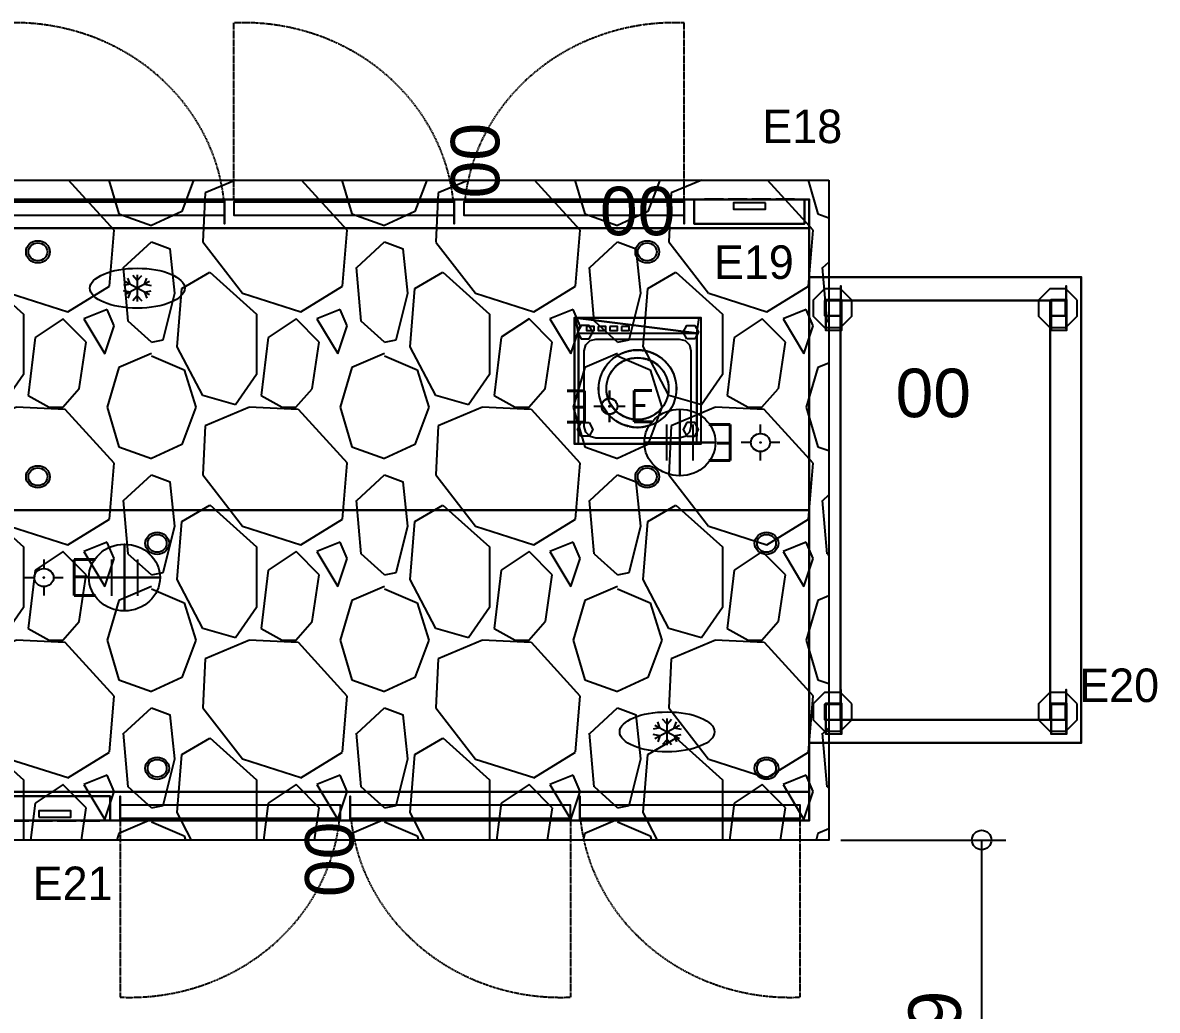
# Model space of a CAD drawing. Header units: millimetres. Extents: x 38967 to 51721, y 49836 to 53207.
# Drawn here: x 49139.1 to 49431.3, y 51895.8 to 52150.2 of the extents above; entities that cross this region are included whole.
import ezdxf
from ezdxf.enums import TextEntityAlignment as Align

# ---------------------------------------------------------------- set-up
doc = ezdxf.new("R2010")
doc.units = ezdxf.units.MM
doc.header["$LTSCALE"] = 5
doc.linetypes.add('CONTINUA', pattern=[0])
doc.linetypes.add('NASCOSTA', pattern=[0.375, 0.25, -0.125])
doc.layers.get('DEFPOINTS').update_dxf_attribs({"linetype": 'CONTINUA'})
for name, color, linetype in [('200-EquipBlack-3d', 250, 'Continuous'), ('200-EquipBorder-2d', 9, 'Continuous'), ('200-EquipID-2d', 7, 'Continuous'), ('200-EquipInternal-2d', 252, 'Continuous'), ('200-EquipRemBorder-3d', 7, 'Continuous'), ('200-EquipSteel-3d', 9, 'Continuous'), ('250-Connections-2d', 6, 'Continuous'), ('250-ele-2d', 20, 'Continuous'), ('HG-016 Su Tes Yazı 001', 5, 'Continuous')]:
    doc.layers.add(name, color=color, linetype=linetype)
doc.layers.add('200-InsPoint-3D', color=3, linetype='Continuous', plot=False)
doc.styles.add('Arial', font='arial.ttf')
doc.styles.add('ROMANS', font='micross.ttf')
doc.styles.add('SIMPLEX', font='simplex')
doc.styles.add('TAKSİM', font='GOTHIC.TTF', dxfattribs={"height": 20})
doc.dimstyles.new('Halil', dxfattribs={"dimscale": 5, "dimtxt": 2.7, "dimasz": 1, "dimexe": 1.25, "dimexo": 0.625, "dimgap": 1, "dimtad": 1, "dimdec": 0, "dimdsep": 46, "dimtxsty": 'ROMANS', "dimblk": 'ORIGIN', "dimcen": 2.5, "dimclrd": 256, "dimclre": 256, "dimclrt": 256, "dimadec": 0, "dimazin": 0, "dimtfac": 1, "dimtdec": 0, "dimtmove": 0, "dimatfit": 3, "dimldrblk": 'ORIGIN', "dimfxl": 5, "dimtolj": 1, "dimtzin": 0, "dimarcsym": 0})

# ---------------------------------------------------------------- blocks, each defined once
blk = doc.blocks.new('ICE')
at = {"layer": '200-EquipInternal-2d'}
for p, q in [((0, 17.5), (-9.6, 28.4)), ((0, -30), (0, 30)), ((0, 17.5), (9.6, 28.4)), ((-15.2, 8.8), (-29.4, 5.9)), ((-26, -15), (26, 15)), ((-26, 15), (26, -15)), ((-15.2, 8.8), (-19.8, 22.5)), ((15.2, 8.8), (19.8, 22.5)), ((15.2, 8.8), (29.4, 5.9)), ((-15.2, -8.8), (-29.4, -5.9)), ((-15.2, -8.8), (-19.8, -22.5)), ((0, -17.5), (-9.6, -28.4)), ((0, -17.5), (9.6, -28.4)), ((15.2, -8.8), (29.4, -5.9)), ((15.2, -8.8), (19.8, -22.5))]:
    blk.add_line(p, q, dxfattribs=at)
blk.add_ellipse((0, 0), major_axis=(-100, 0), ratio=0.45, dxfattribs=at)
blk = doc.blocks.new('connection')
for p, q in [((-1.106, 1.636), (-1.106, -1.636)), ((1.106, 1.636), (1.106, -1.636)), ((-1.106, 0), (1.106, 0))]:
    blk.add_line(p, q)
at = {"extrusion": (-1, 0, 0)}
for p, q in [((0, 1.106, 1.636), (0, 1.106, -1.636)), ((0, 1.106), (0, -1.106)), ((0, -1.106, 1.636), (0, -1.106, -1.636))]:
    blk.add_line(p, q, dxfattribs=at)
at = {"extrusion": (0, -1, 0)}
for p, q in [((-1.106, 0, 1.636), (-1.106, 0, -1.636)), ((-1.106, 0), (1.106, 0)), ((1.106, 0, 1.636), (1.106, 0, -1.636))]:
    blk.add_line(p, q, dxfattribs=at)
blk.add_circle((0, 0), 3)
at = {"extrusion": (-1, 0, 0)}
blk.add_circle((0, 0), 3, dxfattribs=at)
at = {"extrusion": (0, -1, 0)}
blk.add_circle((0, 0), 3, dxfattribs=at)
blk = doc.blocks.new('ECON')
at = {"layer": '250-ele-2d'}
for p, q in [((0, 40.6), (0, 20.3)), ((-40.6, 0), (-20.3, 0)), ((20.3, 0), (40.6, 0)), ((0, -20.3), (0, -40.6))]:
    blk.add_line(p, q, dxfattribs=at)
for radius in [20.3, 1]:
    blk.add_circle((0, 0), radius, dxfattribs=at)
blk.add_point((0, 0), dxfattribs=at)
at = {"layer": '250-ele-2d', "style": 'SIMPLEX', "flags": 8}
blk.add_attdef('E', (50, -40.6), '', height=81, dxfattribs=at)
blk = doc.blocks.new('HB3P')
at = {"layer": '200-EquipBlack-3d'}
blk.add_3dface([(92.6, -692.1, 789.3), (160.1, -692.1, 789.3), (160.1, -678, 803.4), (92.6, -678, 803.4)], dxfattribs=at)
at = {"layer": '200-EquipBorder-2d'}
blk.add_lwpolyline([(0, -700), (1718, -700), (1718, 0), (0, 0)], close=True, dxfattribs=at)
at = {"layer": '200-EquipInternal-2d', "linetype": 'NASCOSTA'}
for p, q in [((264, -700), (264, -1098)), ((1214, -700), (1214, -1098)), ((1698, -700), (1698, -1098))]:
    blk.add_line(p, q, dxfattribs=at)
for centre, start, end in [((283.9, -653.2), 267.4435, 353.9694), ((1194.1, -653.2), 186.0306, 272.5565), ((1678.1, -653.2), 186.0306, 272.5565)]:
    blk.add_arc(centre, 445.2, start, end, dxfattribs=at)
at = {"layer": '200-EquipRemBorder-3d', "extrusion": (1, 0, 0)}
for elevation in [264, 749, 1234]:
    blk.add_lwpolyline([(-700, 780), (-700, 230), (-645, 230), (-645, 835), (-665, 835), (-665, 780)], close=True, dxfattribs=dict(at, elevation=elevation))
at = {"layer": '200-EquipSteel-3d', "extrusion": (0, -1, 0), "elevation": 700.5}
for points in [[(30.9, 547.8), (70.9, 547.8), (70.9, 557.8), (30.9, 557.8)], [(30.9, 572.8), (70.9, 572.8), (70.9, 582.8), (30.9, 582.8)], [(30.9, 597.8), (70.9, 597.8), (70.9, 607.8), (30.9, 607.8)], [(30.9, 622.8), (70.9, 622.8), (70.9, 632.8), (30.9, 632.8)], [(30.9, 647.8), (70.9, 647.8), (70.9, 657.8), (30.9, 657.8)], [(30.9, 672.8), (70.9, 672.8), (70.9, 682.8), (30.9, 682.8)], [(30.9, 697.8), (70.9, 697.8), (70.9, 707.8), (30.9, 707.8)], [(30.9, 722.8), (70.9, 722.8), (70.9, 732.8), (30.9, 732.8)], [(30.9, 747.8), (70.9, 747.8), (70.9, 757.8), (30.9, 757.8)], [(30.9, 247.7), (70.9, 247.7), (70.9, 257.7), (30.9, 257.7)], [(30.9, 322.7), (70.9, 322.7), (70.9, 332.7), (30.9, 332.7)], [(30.9, 272.7), (70.9, 272.7), (70.9, 282.7), (30.9, 282.7)], [(30.9, 297.7), (70.9, 297.7), (70.9, 307.7), (30.9, 307.7)], [(30.9, 347.7), (70.9, 347.7), (70.9, 357.7), (30.9, 357.7)], [(30.9, 372.7), (70.9, 372.7), (70.9, 382.7), (30.9, 382.7)], [(30.9, 447.7), (70.9, 447.7), (70.9, 457.7), (30.9, 457.7)], [(30.9, 422.7), (70.9, 422.7), (70.9, 432.7), (30.9, 432.7)], [(30.9, 397.7), (70.9, 397.7), (70.9, 407.7), (30.9, 407.7)], [(80.9, 547.8), (120.9, 547.8), (120.9, 557.8), (80.9, 557.8)], [(80.9, 572.8), (120.9, 572.8), (120.9, 582.8), (80.9, 582.8)], [(80.9, 597.8), (120.9, 597.8), (120.9, 607.8), (80.9, 607.8)], [(80.9, 622.8), (120.9, 622.8), (120.9, 632.8), (80.9, 632.8)], [(80.9, 647.8), (120.9, 647.8), (120.9, 657.8), (80.9, 657.8)], [(80.9, 672.8), (120.9, 672.8), (120.9, 682.8), (80.9, 682.8)], [(80.9, 697.8), (120.9, 697.8), (120.9, 707.8), (80.9, 707.8)], [(80.9, 722.8), (120.9, 722.8), (120.9, 732.8), (80.9, 732.8)], [(80.9, 747.8), (120.9, 747.8), (120.9, 757.8), (80.9, 757.8)], [(80.9, 247.7), (120.9, 247.7), (120.9, 257.7), (80.9, 257.7)], [(80.9, 322.7), (120.9, 322.7), (120.9, 332.7), (80.9, 332.7)], [(80.9, 272.7), (120.9, 272.7), (120.9, 282.7), (80.9, 282.7)], [(80.9, 297.7), (120.9, 297.7), (120.9, 307.7), (80.9, 307.7)], [(80.9, 347.7), (120.9, 347.7), (120.9, 357.7), (80.9, 357.7)], [(80.9, 372.7), (120.9, 372.7), (120.9, 382.7), (80.9, 382.7)], [(80.9, 447.7), (120.9, 447.7), (120.9, 457.7), (80.9, 457.7)], [(80.9, 422.7), (120.9, 422.7), (120.9, 432.7), (80.9, 432.7)], [(80.9, 397.7), (120.9, 397.7), (120.9, 407.7), (80.9, 407.7)], [(130.9, 547.8), (170.9, 547.8), (170.9, 557.8), (130.9, 557.8)], [(130.9, 572.8), (170.9, 572.8), (170.9, 582.8), (130.9, 582.8)], [(130.9, 597.8), (170.9, 597.8), (170.9, 607.8), (130.9, 607.8)], [(130.9, 622.8), (170.9, 622.8), (170.9, 632.8), (130.9, 632.8)], [(130.9, 647.8), (170.9, 647.8), (170.9, 657.8), (130.9, 657.8)], [(130.9, 672.8), (170.9, 672.8), (170.9, 682.8), (130.9, 682.8)], [(130.9, 697.8), (170.9, 697.8), (170.9, 707.8), (130.9, 707.8)], [(130.9, 722.8), (170.9, 722.8), (170.9, 732.8), (130.9, 732.8)], [(130.9, 747.8), (170.9, 747.8), (170.9, 757.8), (130.9, 757.8)], [(130.9, 247.7), (170.9, 247.7), (170.9, 257.7), (130.9, 257.7)], [(130.9, 272.7), (170.9, 272.7), (170.9, 282.7), (130.9, 282.7)], [(130.9, 297.7), (170.9, 297.7), (170.9, 307.7), (130.9, 307.7)], [(130.9, 322.7), (170.9, 322.7), (170.9, 332.7), (130.9, 332.7)], [(130.9, 347.7), (170.9, 347.7), (170.9, 357.7), (130.9, 357.7)], [(130.9, 372.7), (170.9, 372.7), (170.9, 382.7), (130.9, 382.7)], [(130.9, 447.7), (170.9, 447.7), (170.9, 457.7), (130.9, 457.7)], [(130.9, 397.7), (170.9, 397.7), (170.9, 407.7), (130.9, 407.7)], [(130.9, 422.7), (170.9, 422.7), (170.9, 432.7), (130.9, 432.7)], [(180.9, 547.8), (220.9, 547.8), (220.9, 557.8), (180.9, 557.8)], [(180.9, 572.8), (220.9, 572.8), (220.9, 582.8), (180.9, 582.8)], [(180.9, 597.8), (220.9, 597.8), (220.9, 607.8), (180.9, 607.8)], [(180.9, 622.8), (220.9, 622.8), (220.9, 632.8), (180.9, 632.8)], [(180.9, 647.8), (220.9, 647.8), (220.9, 657.8), (180.9, 657.8)], [(180.9, 672.8), (220.9, 672.8), (220.9, 682.8), (180.9, 682.8)], [(180.9, 697.8), (220.9, 697.8), (220.9, 707.8), (180.9, 707.8)], [(180.9, 722.8), (220.9, 722.8), (220.9, 732.8), (180.9, 732.8)], [(180.9, 747.8), (220.9, 747.8), (220.9, 757.8), (180.9, 757.8)], [(180.9, 247.7), (220.9, 247.7), (220.9, 257.7), (180.9, 257.7)], [(180.9, 322.7), (220.9, 322.7), (220.9, 332.7), (180.9, 332.7)], [(180.9, 272.7), (220.9, 272.7), (220.9, 282.7), (180.9, 282.7)], [(180.9, 297.7), (220.9, 297.7), (220.9, 307.7), (180.9, 307.7)], [(180.9, 347.7), (220.9, 347.7), (220.9, 357.7), (180.9, 357.7)], [(180.9, 372.7), (220.9, 372.7), (220.9, 382.7), (180.9, 382.7)], [(180.9, 447.7), (220.9, 447.7), (220.9, 457.7), (180.9, 457.7)], [(180.9, 422.7), (220.9, 422.7), (220.9, 432.7), (180.9, 432.7)], [(180.9, 397.7), (220.9, 397.7), (220.9, 407.7), (180.9, 407.7)]]:
    blk.add_lwpolyline(points, close=True, dxfattribs=at)
at = {"layer": '200-EquipSteel-3d'}
for centre, radius in [((342, -75, 100), 25), ((342, -75), 20), ((1627.8, -75, 100), 25), ((1627.8, -75), 20), ((342, -582, 100), 25), ((342, -582), 20), ((1627.8, -582, 100), 25), ((1627.8, -582), 20)]:
    blk.add_circle(centre, radius, dxfattribs=at)
at = {"layer": '200-EquipSteel-3d', "invisible_edges": 15}
for points in [[(264, -645, 835), (264, -665, 835), (264, -665, 780), (264, -645, 780)], [(264, -700, 780), (264, -700, 230), (264, -645, 230), (264, -645, 780)], [(729, -645, 835), (729, -665, 835), (729, -665, 780), (729, -645, 780)], [(729, -700, 780), (729, -700, 230), (729, -645, 230), (729, -645, 780)], [(749, -645, 835), (749, -665, 835), (749, -665, 780), (749, -645, 780)], [(749, -700, 780), (749, -700, 230), (749, -645, 230), (749, -645, 780)], [(1214, -645, 835), (1214, -665, 835), (1214, -665, 780), (1214, -645, 780)], [(1214, -700, 780), (1214, -700, 230), (1214, -645, 230), (1214, -645, 780)], [(1234, -645, 835), (1234, -665, 835), (1234, -665, 780), (1234, -645, 780)], [(1234, -700, 780), (1234, -700, 230), (1234, -645, 230), (1234, -645, 780)], [(1699, -645, 835), (1699, -665, 835), (1699, -665, 780), (1699, -645, 780)], [(1699, -700, 780), (1699, -700, 230), (1699, -645, 230), (1699, -645, 780)]]:
    blk.add_3dface(points, dxfattribs=at)
at = {"layer": '200-EquipSteel-3d'}
for points in [[(264, -695, 835), (729, -695, 835), (729, -665, 835), (264, -665, 835)], [(749, -695, 835), (1214, -695, 835), (1214, -665, 835), (749, -665, 835)], [(1234, -695, 835), (1699, -695, 835), (1699, -665, 835), (1234, -665, 835)], [(264, -695, 805), (729, -695, 805), (729, -695, 835), (264, -695, 835)], [(749, -695, 805), (1214, -695, 805), (1214, -695, 835), (749, -695, 835)], [(1234, -695, 805), (1699, -695, 805), (1699, -695, 835), (1234, -695, 835)]]:
    blk.add_3dface(points, dxfattribs=at)
at = {"layer": '200-InsPoint-3D'}
for p in [(0, 0), (1718, 0), (0, -700), (1718, -700)]:
    blk.add_point(p, dxfattribs=at)
blk.add_blockref('ICE', (1418, -500))
at = {"layer": '250-Connections-2d', "xscale": 25, "yscale": 25, "zscale": 25}
blk.add_blockref('connection', (273, -152.2), dxfattribs=at)
at = {"layer": '250-ele-2d'}
blk.add_blockref('ECON', (103, -152.2), dxfattribs=at).add_auto_attribs({'E': 'E'})
at = {"layer": '200-InsPoint-3D', "flags": 9}
blk.add_attdef('DISTANG', (0, 0), '', height=1, dxfattribs=at)
at = {"layer": '200-EquipSteel-3d'}
mesh = blk.add_polymesh((6, 3), dxfattribs=at)
for k, corner in enumerate([(1718, -635, 850), (1718, -635, 200), (1718, -635, 200), (0, -635, 850), (0, -635, 200), (0, -635, 200), (0, 0, 850), (0, 0, 200), (0, -635, 200), (1718, 0, 850), (1718, 0, 200), (1718, -635, 200), (1718, 0, 850), (1718, 0, 850), (1718, -635, 850), (0, 0, 850), (0, 0, 850), (0, -635, 850)]):
    mesh.set_mesh_vertex(divmod(k, 3), corner)
mesh = blk.add_polymesh((6, 3), dxfattribs=at)
for k, corner in enumerate([(1718, -700, 900), (1718, -700, 850), (1718, -700, 850), (0, -700, 900), (0, -700, 850), (0, -700, 850), (0, 0, 900), (0, 0, 850), (0, -700, 850), (1718, 0, 900), (1718, 0, 850), (1718, -700, 850), (1718, 0, 900), (1718, 0, 900), (1718, -700, 900), (0, 0, 900), (0, 0, 900), (0, -700, 900)]):
    mesh.set_mesh_vertex(divmod(k, 3), corner)
mesh = blk.add_polymesh((6, 3), dxfattribs=at)
for k, corner in enumerate([(243, -700, 780), (243, -700, 230), (243, -700, 230), (10, -700, 780), (10, -700, 230), (10, -700, 230), (10, -645, 835), (10, -645, 230), (10, -700, 230), (243, -645, 835), (243, -645, 230), (243, -700, 230), (243, -645, 835), (243, -645, 835), (243, -700, 780), (10, -645, 835), (10, -645, 835), (10, -700, 780)]):
    mesh.set_mesh_vertex(divmod(k, 3), corner)
blk = doc.blocks.new('attrib')
at = {"layer": '200-EquipID-2d', "style": 'Arial'}
blk.add_attdef('POS', text='', height=2.5, dxfattribs=at).set_placement((0, 0, -1), align=Align.MIDDLE)
at = {"layer": '200-EquipID-2d', "style": 'ROMANS', "flags": 1}
for tag, p in [('ZONA', (0, -4.905, -2)), ('EQUIPMENTDATA', (0, -7.89, -2)), ('LONGDESCR', (0, -11.302, -2)), ('EQUIPMENTCONN', (0, -14.714, -2)), ('ACCESSORYDATA', (0, -18.552, -2)), ('ACCESSORYCONN', (0, -21.857, -2))]:
    blk.add_attdef(tag, text='', height=2.5, dxfattribs=at).set_placement(p, align=Align.CENTER)
blk = doc.blocks.new('DZH1')
at = {"layer": '200-EquipBorder-2d'}
blk.add_lwpolyline([(0, 0), (325, 0), (325, -325), (0, -325)], close=True, dxfattribs=at)
at = {"layer": '200-EquipInternal-2d'}
blk.add_lwpolyline([(25.1, -45), (29.1, -30), (40.1, -19), (55.1, -15), (270, -15), (285, -19), (296, -30), (300, -45), (300, -240), (296, -255), (285, -266), (270, -270), (55.1, -270), (40.1, -266), (29.1, -255), (25.1, -240)], close=True, dxfattribs=at)
at = {"layer": '200-EquipInternal-2d', "linetype": 'NASCOSTA'}
for radius in [100, 80]:
    blk.add_circle((162.9, -141.7), radius, dxfattribs=at)
at = {"layer": '200-EquipRemBorder-3d'}
for radius in [100, 80]:
    blk.add_circle((162.6, -142.5, 1028), radius, dxfattribs=at)
at = {"layer": '200-EquipRemBorder-3d', "invisible_edges": 15}
blk.add_3dface([(20, -275, 1027), (299.7, -275, 1027), (299.7, -10, 1027), (20, -10, 1027)], dxfattribs=at)
at = {"layer": '200-EquipRemBorder-3d'}
for points in [[(204, -302, 1000), (204, -292, 1020), (184, -292, 1020), (184, -302, 1000)], [(234, -302, 1000), (234, -292, 1020), (214, -292, 1020), (214, -302, 1000)], [(264, -302, 1000), (264, -292, 1020), (244, -292, 1020), (244, -302, 1000)], [(294, -302, 1000), (294, -292, 1020), (274, -292, 1020), (274, -302, 1000)]]:
    blk.add_3dface(points, dxfattribs=at)
at = {"layer": '200-EquipSteel-3d'}
for p, q in [((10, -285, 1030), (10, -20, 1030)), ((315, -285, 1030), (315, -20, 1030))]:
    blk.add_line(p, q, dxfattribs=at)
for points, elevation in [([(35.5, -54.7), (45.5, -37.3), (35.5, -20), (15.5, -20), (5.5, -37.3), (15.5, -54.7)], 900), ([(25.1, -45), (29.1, -30), (40.1, -19), (55.1, -15), (270, -15), (285, -19), (296, -30), (300, -45), (300, -240), (296, -255), (285, -266), (270, -270), (55.1, -270), (40.1, -266), (29.1, -255), (25.1, -240)], 1028), ([(287.5, -54.7), (277.5, -37.3), (287.5, -20), (307.5, -20), (317.5, -37.3), (307.5, -54.7)], 900), ([(35.5, -270.4), (45.5, -287.7), (35.5, -305), (15.5, -305), (5.5, -287.7), (15.5, -270.4)], 900), ([(287.5, -270.4), (277.5, -287.7), (287.5, -305), (307.5, -305), (317.5, -287.7), (307.5, -270.4)], 900)]:
    blk.add_lwpolyline(points, close=True, dxfattribs=dict(at, elevation=elevation))
for points in [[(0, 0, 930), (10, 0, 1030), (315, 0, 1030), (325, 0, 930)], [(315, 0, 1030), (315, 0, 1030), (10, 0, 1030)], [(323, -325, 950), (10, -285, 1030), (4, -325, 970)], [(323, -325, 950), (315, -285, 1030), (10, -285, 1030)], [(325, -325, 930), (323, -325, 950), (4, -325, 970), (0, -325, 930)]]:
    blk.add_3dface(points, dxfattribs=at)
for points, invisible_edges in [([(0, -285, 930), (0, 0, 930), (10, 0, 1030), (10, -285, 1030)], 8), ([(10, 0, 1030), (10, -285, 1030), (25.1, -240, 1030), (25.1, -45, 1030)], 15), ([(315, 0, 1030), (10, 0, 1030), (55.1, -15, 1030), (270, -15, 1030)], 15), ([(10, 0, 1030), (29.1, -30, 1030), (25.1, -45, 1030), (10, 0, 1030)], 15), ([(10, 0, 1030), (40.1, -19, 1030), (55.1, -15, 1030), (10, 0, 1030)], 15), ([(40.1, -19, 1030), (10, 0, 1030), (29.1, -30, 1030)], 15), ([(285, -19, 1030), (315, 0, 1030), (270, -15, 1030), (285, -19, 1030)], 15), ([(315, 0, 1030), (285, -19, 1030), (296, -30, 1030)], 15), ([(300, -45, 1030), (315, 0, 1030), (296, -30, 1030)], 15), ([(315, -285, 1030), (315, 0, 1030), (300, -45, 1030), (300, -240, 1030)], 15), ([(325, -285, 930), (325, 0, 930), (315, 0, 1030), (315, -285, 1030)], 8), ([(10, -285, 1030), (25.1, -240, 1030), (29.1, -255, 1030), (10, -285, 1030)], 15), ([(29.1, -255, 1030), (10, -285, 1030), (40.1, -266, 1030), (29.1, -255, 1030)], 3), ([(296, -255, 1030), (285, -266, 1030), (315, -285, 1030)], 15), ([(315, -285, 1030), (300, -240, 1030), (296, -255, 1030), (315, -285, 1030)], 15), ([(0, -325, 930), (0, -285, 930), (10, -285, 1030), (4, -325, 970)], 2), ([(10, -285, 1030), (40.1, -266, 1030), (55.1, -270, 1030), (10, -285, 1030)], 15), ([(10, -285, 1030), (315, -285, 1030), (270, -270, 1030), (55.1, -270, 1030)], 15), ([(285, -266, 1030), (315, -285, 1030), (270, -270, 1030), (285, -266, 1030)], 15), ([(325, -325, 930), (325, -285, 930), (315, -285, 1030), (323, -325, 950)], 2)]:
    blk.add_3dface(points, dxfattribs=dict(at, invisible_edges=invisible_edges))
at = {"layer": '200-InsPoint-3D'}
for p in [(0, 0), (325, 0), (0, -325), (325, -325)]:
    blk.add_point(p, dxfattribs=at)
at = {"layer": '250-ele-2d'}
blk.add_blockref('ECON', (235, -96.5), dxfattribs=at).add_auto_attribs({'E': 'E'})
at = {"layer": '200-InsPoint-3D', "flags": 9}
blk.add_attdef('DISTANG', (0, 0), '', height=1, dxfattribs=at)
blk = doc.blocks.new('TG1200WP')
at = {"layer": '200-EquipBorder-2d'}
blk.add_lwpolyline([(0, 0), (1200, 0), (1200, -700), (0, -700)], close=True, dxfattribs=at)
at = {"layer": '200-EquipSteel-3d', "elevation": 23}
for points in [[(59.3, -10), (30, -39.3), (30, -80.7), (59.3, -110), (100.7, -110), (130, -80.7), (130, -39.3), (100.7, -10)], [(1099.3, -10), (1070, -39.3), (1070, -80.7), (1099.3, -110), (1140.7, -110), (1170, -80.7), (1170, -39.3), (1140.7, -10)], [(59.3, -590), (30, -619.3), (30, -660.7), (59.3, -690), (100.7, -690), (130, -660.7), (130, -619.3), (100.7, -590)], [(1099.3, -590), (1070, -619.3), (1070, -660.7), (1099.3, -690), (1140.7, -690), (1170, -660.7), (1170, -619.3), (1140.7, -590)]]:
    blk.add_lwpolyline(points, close=True, dxfattribs=at)
at = {"layer": '200-EquipSteel-3d', "extrusion": (-6.12303e-17, -1, 0)}
for points, elevation in [([(54.5, 15.4), (22.1, -17), (22.1, -63), (54.5, -95.4), (100.5, -95.4), (132.9, -63), (132.9, -17), (100.5, 15.4)], 38.4), ([(1094.5, 15.4), (1062.1, -17), (1062.1, -63), (1094.5, -95.4), (1140.5, -95.4), (1172.9, -63), (1172.9, -17), (1140.5, 15.4)], 38.4), ([(54.5, 15.4), (22.1, -17), (22.1, -63), (54.5, -95.4), (100.5, -95.4), (132.9, -63), (132.9, -17), (100.5, 15.4)], 618.4), ([(1094.5, 15.4), (1062.1, -17), (1062.1, -63), (1094.5, -95.4), (1140.5, -95.4), (1172.9, -63), (1172.9, -17), (1140.5, 15.4)], 618.4)]:
    blk.add_lwpolyline(points, close=True, dxfattribs=dict(at, elevation=elevation))
at = {"layer": '200-EquipSteel-3d'}
for points in [[(1200, 0, 850), (0, 0, 850), (0, 0, 900), (1200, 0, 900)], [(0, 0, 850), (0, -700, 850), (0, -700, 900), (0, 0, 900)], [(1200, 0, 900), (0, 0, 900), (0, -700, 900), (1200, -700, 900)], [(1200, 0, 850), (1200, -700, 850), (1200, -700, 900), (1200, 0, 900)], [(0, 0, 850), (0, -700, 850), (1200, -700, 850), (1200, 0, 850)], [(57.5, -37.4, 23), (137.5, -37.4, 23), (137.5, -77.4, 23), (57.5, -77.4, 23)], [(57.5, -37.4, -62), (57.5, -37.4, 23), (137.5, -37.4, 23), (57.5, -37.4, -62)], [(60, -40, 50), (60, -40, 850), (100, -40, 850), (100, -40, 50)], [(60, -40, 850), (60, -80, 850), (60, -80, 50), (60, -40, 50)], [(100, -40, 50), (100, -80, 50), (100, -80, 850), (100, -40, 850)], [(1097.5, -37.4, 23), (1177.5, -37.4, 23), (1177.5, -77.4, 23), (1097.5, -77.4, 23)], [(1097.5, -37.4, -62), (1097.5, -37.4, 23), (1177.5, -37.4, 23), (1097.5, -37.4, -62)], [(1100, -40, 50), (1100, -40, 850), (1140, -40, 850), (1140, -40, 50)], [(1100, -40, 850), (1100, -80, 850), (1100, -80, 50), (1100, -40, 50)], [(1140, -40, 50), (1140, -80, 50), (1140, -80, 850), (1140, -40, 850)], [(57.5, -77.4, -62), (57.5, -77.4, 23), (137.5, -77.4, 23), (57.5, -77.4, -62)], [(60, -80, 50), (60, -80, 850), (100, -80, 850), (100, -80, 50)], [(1097.5, -77.4, -62), (1097.5, -77.4, 23), (1177.5, -77.4, 23), (1097.5, -77.4, -62)], [(1100, -80, 50), (1100, -80, 850), (1140, -80, 850), (1140, -80, 50)], [(57.5, -617.4, -62), (57.5, -617.4, 23), (137.5, -617.4, 23), (57.5, -617.4, -62)], [(57.5, -617.4, 23), (137.5, -617.4, 23), (137.5, -657.4, 23), (57.5, -657.4, 23)], [(60, -620, 850), (60, -660, 850), (60, -660, 50), (60, -620, 50)], [(60, -620, 50), (60, -620, 850), (100, -620, 850), (100, -620, 50)], [(100, -620, 50), (100, -660, 50), (100, -660, 850), (100, -620, 850)], [(1097.5, -617.4, 23), (1177.5, -617.4, 23), (1177.5, -657.4, 23), (1097.5, -657.4, 23)], [(1097.5, -617.4, -62), (1097.5, -617.4, 23), (1177.5, -617.4, 23), (1097.5, -617.4, -62)], [(1100, -620, 50), (1100, -620, 850), (1140, -620, 850), (1140, -620, 50)], [(1100, -620, 850), (1100, -660, 850), (1100, -660, 50), (1100, -620, 50)], [(1140, -620, 50), (1140, -660, 50), (1140, -660, 850), (1140, -620, 850)], [(57.5, -657.4, -62), (57.5, -657.4, 23), (137.5, -657.4, 23), (57.5, -657.4, -62)], [(60, -660, 50), (60, -660, 850), (100, -660, 850), (100, -660, 50)], [(1097.5, -657.4, -62), (1097.5, -657.4, 23), (1177.5, -657.4, 23), (1097.5, -657.4, -62)], [(1100, -660, 50), (1100, -660, 850), (1140, -660, 850), (1140, -660, 50)], [(0, -700, 850), (0, -700, 900), (1200, -700, 900), (1200, -700, 850)]]:
    blk.add_3dface(points, dxfattribs=at)
at = {"layer": '200-EquipSteel-3d', "invisible_edges": 15}
for points in [[(59.3, -10, 50), (100.7, -10, 50), (130, -39.3, 50), (30, -39.3, 50)], [(1099.3, -10, 50), (1140.7, -10, 50), (1170, -39.3, 50), (1070, -39.3, 50)], [(22.1, -38.4, -63), (132.9, -38.4, -63), (100.5, -38.4, -95.4), (54.5, -38.4, -95.4)], [(54.5, -38.4, 15.4), (100.5, -38.4, 15.4), (132.9, -38.4, -17), (22.1, -38.4, -17)], [(132.9, -38.4, -17), (22.1, -38.4, -17), (22.1, -38.4, -63), (132.9, -38.4, -63)], [(130, -39.3, 50), (30, -39.3, 50), (30, -80.7, 50), (130, -80.7, 50)], [(1062.1, -38.4, -63), (1172.9, -38.4, -63), (1140.5, -38.4, -95.4), (1094.5, -38.4, -95.4)], [(1094.5, -38.4, 15.4), (1140.5, -38.4, 15.4), (1172.9, -38.4, -17), (1062.1, -38.4, -17)], [(1172.9, -38.4, -17), (1062.1, -38.4, -17), (1062.1, -38.4, -63), (1172.9, -38.4, -63)], [(1170, -39.3, 50), (1070, -39.3, 50), (1070, -80.7, 50), (1170, -80.7, 50)], [(22.1, -76.4, -63), (132.9, -76.4, -63), (100.5, -76.4, -95.4), (54.5, -76.4, -95.4)], [(132.9, -76.4, -17), (22.1, -76.4, -17), (22.1, -76.4, -63), (132.9, -76.4, -63)], [(54.5, -76.4, 15.4), (100.5, -76.4, 15.4), (132.9, -76.4, -17), (22.1, -76.4, -17)], [(30, -80.7, 50), (130, -80.7, 50), (100.7, -110, 50), (59.3, -110, 50)], [(1062.1, -76.4, -63), (1172.9, -76.4, -63), (1140.5, -76.4, -95.4), (1094.5, -76.4, -95.4)], [(1172.9, -76.4, -17), (1062.1, -76.4, -17), (1062.1, -76.4, -63), (1172.9, -76.4, -63)], [(1094.5, -76.4, 15.4), (1140.5, -76.4, 15.4), (1172.9, -76.4, -17), (1062.1, -76.4, -17)], [(1070, -80.7, 50), (1170, -80.7, 50), (1140.7, -110, 50), (1099.3, -110, 50)], [(59.3, -590, 50), (100.7, -590, 50), (130, -619.3, 50), (30, -619.3, 50)], [(1099.3, -590, 50), (1140.7, -590, 50), (1170, -619.3, 50), (1070, -619.3, 50)], [(22.1, -618.4, -63), (132.9, -618.4, -63), (100.5, -618.4, -95.4), (54.5, -618.4, -95.4)], [(132.9, -618.4, -17), (22.1, -618.4, -17), (22.1, -618.4, -63), (132.9, -618.4, -63)], [(54.5, -618.4, 15.4), (100.5, -618.4, 15.4), (132.9, -618.4, -17), (22.1, -618.4, -17)], [(130, -619.3, 50), (30, -619.3, 50), (30, -660.7, 50), (130, -660.7, 50)], [(1062.1, -618.4, -63), (1172.9, -618.4, -63), (1140.5, -618.4, -95.4), (1094.5, -618.4, -95.4)], [(1094.5, -618.4, 15.4), (1140.5, -618.4, 15.4), (1172.9, -618.4, -17), (1062.1, -618.4, -17)], [(1172.9, -618.4, -17), (1062.1, -618.4, -17), (1062.1, -618.4, -63), (1172.9, -618.4, -63)], [(1170, -619.3, 50), (1070, -619.3, 50), (1070, -660.7, 50), (1170, -660.7, 50)], [(22.1, -656.4, -63), (132.9, -656.4, -63), (100.5, -656.4, -95.4), (54.5, -656.4, -95.4)], [(54.5, -656.4, 15.4), (100.5, -656.4, 15.4), (132.9, -656.4, -17), (22.1, -656.4, -17)], [(132.9, -656.4, -17), (22.1, -656.4, -17), (22.1, -656.4, -63), (132.9, -656.4, -63)], [(30, -660.7, 50), (130, -660.7, 50), (100.7, -690, 50), (59.3, -690, 50)], [(1062.1, -656.4, -63), (1172.9, -656.4, -63), (1140.5, -656.4, -95.4), (1094.5, -656.4, -95.4)], [(1172.9, -656.4, -17), (1062.1, -656.4, -17), (1062.1, -656.4, -63), (1172.9, -656.4, -63)], [(1094.5, -656.4, 15.4), (1140.5, -656.4, 15.4), (1172.9, -656.4, -17), (1062.1, -656.4, -17)], [(1070, -660.7, 50), (1170, -660.7, 50), (1140.7, -690, 50), (1099.3, -690, 50)]]:
    blk.add_3dface(points, dxfattribs=at)
at = {"layer": '200-InsPoint-3D'}
for p in [(0, 0), (1200, 0), (0, -700), (1200, -700)]:
    blk.add_point(p, dxfattribs=at)
at = {"layer": '200-InsPoint-3D', "flags": 9}
blk.add_attdef('DISTANG', (0, 0), '', height=1, dxfattribs=at)
blk = doc.blocks.new('TLS12')
at = {"layer": '200-EquipSteel-3d'}
mesh = blk.add_polymesh((6, 3), dxfattribs=at)
for k, corner in enumerate([(1140, -620, 240), (1140, -620, 200), (1140, -620, 200), (60, -620, 240), (60, -620, 200), (60, -620, 200), (60, -80, 240), (60, -80, 200), (60, -620, 200), (1140, -80, 240), (1140, -80, 200), (1140, -620, 200), (1140, -80, 240), (1140, -80, 240), (1140, -620, 240), (60, -80, 240), (60, -80, 240), (60, -620, 240)]):
    mesh.set_mesh_vertex(divmod(k, 3), corner)
blk = doc.blocks.new('_Origin')
at = {"color": 0, "linetype": 'ByBlock', "lineweight": -2}
blk.add_line((0, 0), (-1, 0), dxfattribs=at)
blk.add_circle((0, 0), 0.5, dxfattribs=at)
blk = doc.blocks.new('*D142')
at = {"lineweight": -2, "transparency": 16777216}
for p, q in [((49349.78, 51939.64), (49392.29, 51939.64)), ((49386.04, 51934.64), (49386.04, 51835.64)), ((49336.47, 51830.64), (49392.29, 51830.64))]:
    blk.add_line(p, q, dxfattribs=at)
at = {"layer": 'DEFPOINTS', "color": 0, "transparency": 16777216}
for p in [(49346.66, 51939.64), (49333.34, 51830.64), (49386.04, 51830.64)]:
    blk.add_point(p, dxfattribs=at)
at = {"lineweight": -2, "transparency": 16777216, "xscale": 5, "yscale": 5, "zscale": 5}
for p, rotation in [((49386.04, 51939.64), 90), ((49386.04, 51830.64), 270)]:
    blk.add_blockref('_Origin', p, dxfattribs=dict(at, rotation=rotation))
at = {"transparency": 16777216, "insert": (49374.05, 51885.14), "char_height": 13.5, "attachment_point": 5, "rotation": 90, "style": 'ROMANS'}
blk.add_mtext('\\A1;109', dxfattribs=at)

msp = doc.modelspace()

# ---------------------------------------------------------------- hatches: boundary and pattern name
at = {"layer": 'HG-016 Su Tes Yazı 001'}
h = msp.add_hatch(dxfattribs=at)
h.set_pattern_fill('GRAVEL', color=256, scale=60, angle=-90, style=0)
h.set_pattern_definition([(138.0128, (48811.909, 54407.5327), (-540.0000805, 479.999894), [8.0722, -799.1453]), (94.9697, (48805.909, 54412.9327), (59.9994784, -720.000063), [13.8521, -1371.3555]), (42.5104, (48804.709, 54426.7327), (-660.0005204, -599.999443), [9.7673, -966.9619]), (177.2737, (48789.709, 54450.1327), (1200.0000177, -59.999761), [12.6143, -1248.8135]), (202.8337, (48777.109, 54450.7327), (719.9997847, 300.0005943), [12.3693, -1224.5624]), (267.2737, (48765.709, 54445.9327), (59.999761, 1200.0000177), [12.6143, -1248.8135]), (307.6942, (48765.109, 54433.3327), (-599.9994243, 780.0004407), [16.6817, -1651.4909]), (342.2553, (48775.309, 54420.1327), (1319.9997739, -420.0006458), [15.7493, -1559.1793]), (31.4296, (48790.309, 54415.3327), (779.9997022, 480.000494), [12.657, -1253.0444]), (85.2364, (48801.109, 54421.9327), (-59.999492, -660.000057), [14.4499, -708.0458]), (132.3974, (48802.309, 54436.3327), (-659.9995249, 720.000441), [18.6869, -1850.0025]), (48.8141, (48789.109, 54390.7327), (359.999839, 420.000177), [6.3781, -631.4306]), (81.4692, (48793.309, 54395.5327), (-120.0004746, -779.999897), [12.1342, -1201.2907]), (135, (48795.11, 54407.533), (-60, 2e-14), [8.4853, -76.3675]), (113.1986, (48802.309, 54411.733), (120.00008, -299.999984), [4.5695, -452.3769]), (201.8014, (48800.509, 54415.933), (180.000016, 59.999995), [6.4622, -316.6477]), (300.9638, (48794.509, 54413.533), (120.00015, -179.99988), [10.4957, -339.3614]), (71.5651, (48799.909, 54404.533), (-59.9999, -120.00003), [7.5895, -182.1472]), (286.3895, (48800.509, 54450.7327), (179.9995626, -600.000132), [10.632, -1052.5707]), (340.3462, (48803.509, 54440.5327), (-660.000128, 239.999715), [8.9197, -883.0445]), (203.1986, (48811.909, 54404.533), (299.999984, 120.00008), [9.1389, -447.8075]), (253.6105, (48803.509, 54400.9327), (179.9995626, 600.000132), [10.632, -1052.5707]), (249.444, (48763.309, 54450.733), (119.99976, 300.00011), [10.2528, -502.3874]), (204.7751, (48759.709, 54441.1327), (660.000205, 299.9995314), [8.5907, -850.4786]), (336.8014, (48751.909, 54403.933), (299.999984, -120.00008), [9.1389, -447.8075]), (287.354, (48760.309, 54400.3327), (-239.99967, 780.000121), [10.0579, -995.7254]), (339.444, (48751.909, 54433.333), (-300.00011, 119.99976), [5.1264, -507.5138]), (11.3099, (48751.909, 54407.533), (240.000045, 59.99986), [3.0594, -302.8817]), (75.9638, (48754.909, 54408.133), (-59.99988, -180.00003), [12.3693, -235.017]), (96.009, (48757.909, 54420.1327), (59.999959, -599.999985), [11.463, -1134.8354]), (213.6901, (48789.109, 54413.533), (119.99997, 60.00008), [8.6533, -207.6797]), (263.1572, (48781.909, 54408.7327), (-120.0004799, -1019.999962), [15.1076, -1495.6538]), (330.9454, (48780.109, 54393.7327), (-420.000023, 240.000002), [6.1774, -611.5604]), (360, (48785.51, 54390.73), (60, 60), [3.6, -56.4]), (30.2564, (48759.709, 54421.3327), (-420.000147, -239.999693), [8.3354, -825.2112]), (318.0128, (48766.909, 54425.5327), (540.0000805, -479.999894), [16.1443, -791.0731]), (270, (48778.91, 54414.73), (60, -60), [15.6, -44.4]), (235.3048, (48778.909, 54399.1327), (420.0005166, 599.9996555), [9.4868, -939.1964]), (164.0546, (48773.509, 54391.333), (-240.000008, 59.999993), [8.7361, -428.0705]), (117.646, (48765.109, 54393.7327), (-600.0004628, 1139.9997484), [14.2239, -1408.1684]), (85.4261, (48758.509, 54406.3327), (59.999688, 780.0000335), [15.0479, -1489.7444])])
h.paths.add_polyline_path([(48797.39, 52109.64), (48797.39, 51939.64), (49346.66, 51939.64), (49346.66, 52109.64)])

# ---------------------------------------------------------------- linework, layer by layer
msp.add_lwpolyline([(49346.66, 52109.64), (49346.66, 51939.64), (48797.39, 51939.64), (48797.39, 52109.64)], close=True, dxfattribs=at)

# ---------------------------------------------------------------- block references
for name, p, xscale, yscale, zscale, rotation in [('HB3P', (49341.66, 52024.64), 0.1220220801860705, 0.1142857142840512, 0.1, 180), ('TG1200WP', (49411.66, 52084.64), 0.09999999999854481, 0.09999999999854481, 0.1, 270), ('TLS12', (49411.66, 52084.64), 0.09999999999854481, 0.09999999999854481, 0.1, 270), ('DZH1', (49313.71, 52041.68), 0.1000000000003638, 0.09999999999854481, 0.1000000000003638, 180)]:
    msp.add_blockref(name, p, dxfattribs=dict(xscale=xscale, yscale=yscale, zscale=zscale, rotation=rotation))
at = {"xscale": 0.1000000000003638, "yscale": 0.09999999999854481, "zscale": 0.1000000000003638}
msp.add_blockref('ECON', (49290.21, 52051.38), dxfattribs=at).add_auto_attribs({'E': 'E'})
at = {"xscale": 0.1220220801878895, "yscale": 0.1142857142840512, "zscale": 0.1}
msp.add_blockref('HB3P', (49132.02, 52024.64), dxfattribs=at)
at = {"layer": '200-EquipID-2d'}
ref = msp.add_blockref('attrib', (49255.61, 52114.64), dxfattribs=dict(at, xscale=5, yscale=5, zscale=5, rotation=90))
ref.add_attrib('POS', '00', dxfattribs={"color": 1, "height": 12.5, "rotation": 90, "style": 'Arial'}).set_placement((49255.61, 52114.64, -5), align=Align.MIDDLE)
ref = msp.add_blockref('attrib', (49297.46, 52101.68), dxfattribs=dict(at, xscale=5, yscale=5, zscale=5))
ref.add_attrib('POS', '00', dxfattribs={"color": 7, "height": 12.5, "style": 'Arial'}).set_placement((49297.46, 52101.68, -5), align=Align.MIDDLE)
ref = msp.add_blockref('attrib', (49373.58, 52054.81), dxfattribs=dict(at, xscale=5, yscale=5, zscale=5))
ref.add_attrib('POS', '00', dxfattribs={"color": 7, "height": 12.5, "style": 'Arial'}).set_placement((49373.58, 52054.81, -5), align=Align.MIDDLE)
ref = msp.add_blockref('attrib', (49218.07, 51934.64), dxfattribs=dict(at, xscale=5, yscale=5, zscale=5, rotation=270))
ref.add_attrib('POS', '00', dxfattribs={"color": 1, "height": 12.5, "rotation": 270, "style": 'Arial'}).set_placement((49218.07, 51934.64, -5), align=Align.MIDDLE)

# ---------------------------------------------------------------- texts
at = {"style": 'TAKSİM'}
for s, p in [('E18', (49339.86, 52119.15)), ('E19', (49327.39, 52084.17)), ('E20', (49421.45, 51975.18)), ('E21', (49151.98, 51924.15))]:
    msp.add_text(s, height=8.64, dxfattribs=at).set_placement(p, align=Align.CENTER)

# ---------------------------------------------------------------- dimensions: what is measured, and where the dimension line sits
dim = msp.add_linear_dim(base=(49386.04, 51830.64), p1=(49346.66, 51939.64), p2=(49333.34, 51830.64), angle=90, dimstyle='Halil')
dim.commit()
dim.dimension.update_dxf_attribs({"geometry": '*D142', "text_midpoint": (49374.05, 51885.14)})

doc.saveas('drawing.dxf')
